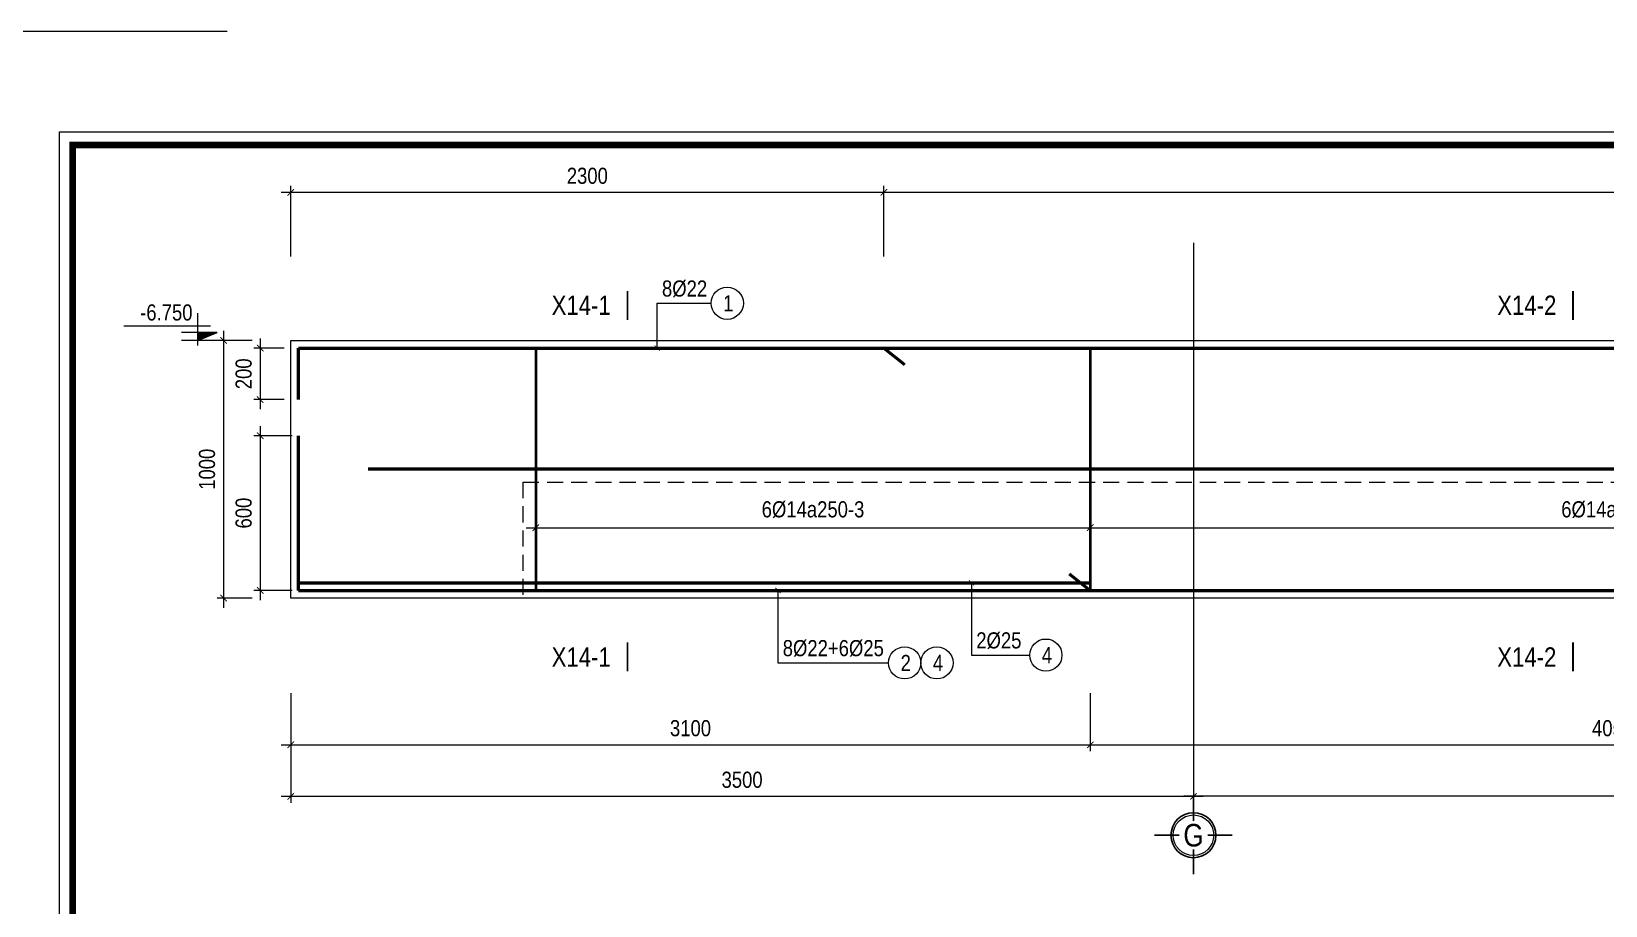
# Model space of a CAD drawing. Header units: millimetres. Extents: x 3014920 to 3563667, y -1638653 to -1356471.
# Drawn here: x 3193301 to 3199404, y -1589317 to -1585927 of the extents above; entities that cross this region are included whole.
import ezdxf
from ezdxf.enums import TextEntityAlignment as Align
from ezdxf.xclip import XClip

# ---------------------------------------------------------------- set-up
doc = ezdxf.new("R2010")
doc.units = ezdxf.units.MM
doc.header["$MEASUREMENT"] = 0
doc.header["$XCLIPFRAME"] = 0
doc.header["$PDMODE"] = 2
for name, pattern in [('6 TANG DIEN HINH 14-15$0$ACAD_ISO10W100', [18, 12, -3, 0, -3]), ('ACAD_ISO04W100', [30, 24, -3, 0, -3]), ('HIDDEN', [0.375, 0.25, -0.125])]:
    doc.linetypes.add(name, pattern=pattern)
doc.layers.get('0').update_dxf_attribs({"lineweight": 9})
doc.layers.get('Defpoints').update_dxf_attribs({"color": 10, "lineweight": 0})
for name, color, linetype, lineweight in [('2', 2, 'Continuous', 20), ('CDAI', 21, 'Continuous', 40), ('CTHEP', 50, 'Continuous', 50), ('DBAO', 90, 'Continuous', 13), ('DGIONG', 130, 'Continuous', 13), ('HATCH', 154, 'Continuous', 9), ('KTH', 154, 'Continuous', 9), ('Net khuat', 8, 'HIDDEN', 13), ('TEXT', 7, 'Continuous', 15), ('TRUC', 251, 'ACAD_ISO04W100', 9)]:
    doc.layers.add(name, color=color, linetype=linetype, lineweight=lineweight)
doc.layers.add('8', color=8, linetype='Continuous')
doc.styles.add('HELVECONDENSE', font='VHELVCN_0.TTF')
doc.styles.add('Star-HelCon', font='VHELVCN_0.TTF')
doc.styles.add('TTP-HelCon', font='VHELVCN_0.TTF')
doc.styles.add('VNI-HELVE-CONDENSE', font='VHELVCN_0.TTF')
doc.dimstyles.new('kc-25', dxfattribs={"dimtxt": 62.5, "dimasz": 20, "dimexe": 20, "dimexo": 50, "dimgap": 25, "dimtad": 3, "dimdec": 0, "dimzin": 0, "dimdsep": 46, "dimtxsty": 'VNI-HELVE-CONDENSE', "dimblk": 'DIM', "dimcen": 2.5, "dimclrd": 256, "dimclre": 154, "dimclrt": 7, "dimaunit": 1, "dimadec": 0, "dimazin": 0, "dimtfac": 1, "dimtdec": 0, "dimtix": 1, "dimtmove": 0, "dimatfit": 3, "dimldrblk": 'DOT', "dimfxl": 1, "dimtolj": 1, "dimtzin": 0, "dimarcsym": 0})
doc.dimstyles.new('TTP-25', dxfattribs={"dimscale": 25, "dimtxt": 2.5, "dimasz": 1, "dimexe": 1, "dimexo": 1, "dimgap": 0.09, "dimtad": 0, "dimdec": 4, "dimrnd": 1, "dimzin": 9, "dimdsep": 46, "dimtxsty": 'TTP-HelCon', "dimblk": 'ARCHTICK', "dimcen": 0.09, "dimdle": 1.5, "dimclrd": 256, "dimclre": 256, "dimclrt": 7, "dimadec": 0, "dimazin": 0, "dimtfac": 1, "dimtdec": 4, "dimtmove": 0, "dimatfit": 3, "dimldrblk": 'ARCHTICK', "dimfxl": 1, "dimtvp": 1, "dimtolj": 1, "dimtzin": 0, "dimarcsym": 0})

# ---------------------------------------------------------------- blocks, each defined once
blk = doc.blocks.new('_ArchTick')
at = {"color": 0, "linetype": 'ByBlock', "const_width": 0.15}
blk.add_lwpolyline([(-0.5, -0.5), (0.5, 0.5)], dxfattribs=at)
blk = doc.blocks.new('*D883')
at = {"layer": 'Defpoints', "color": 0, "transparency": 16777216}
for p in [(-399.4, 173.2), (-535.4, -826.8), (-399.4, -826.8)]:
    blk.add_point(p, dxfattribs=at)
at = {"layer": 'KTH', "lineweight": -2, "transparency": 16777216}
for p, q in [((-535.4, 210.7), (-535.4, -864.3)), ((-424.4, 173.2), (-560.4, 173.2)), ((-424.4, -826.8), (-560.4, -826.8))]:
    blk.add_line(p, q, dxfattribs=at)
at = {"layer": 'KTH', "lineweight": -2, "transparency": 16777216, "xscale": 25, "yscale": 25, "zscale": 25}
for p, rotation in [((-535.4, 173.2), 90), ((-535.4, -826.8), 270)]:
    blk.add_blockref('_ArchTick', p, dxfattribs=dict(at, rotation=rotation))
at = {"layer": 'KTH', "color": 7, "transparency": 16777216, "insert": (-599.3, -326.8), "char_height": 62.5, "attachment_point": 5, "rotation": 90, "style": 'TTP-HelCon'}
blk.add_mtext('\\A1;1000', dxfattribs=at)
blk = doc.blocks.new('CODE')
at = {"layer": 'DBAO'}
for p, q in [((-62.5, -20), (-62.5, 105)), ((-62.5, 0), (-137.5, 30)), ((-137.5, 30), (0, 30)), ((-137.5, 0), (0, 0)), ((-112.5, 55), (223.6, 55))]:
    blk.add_line(p, q, dxfattribs=at)
at = {"layer": 'HATCH', "color": 1}
blk.add_solid([(-62.5, 0), (-137.5, 30), (-62.5, 30)], dxfattribs=at)
blk = doc.blocks.new('*D884')
at = {"layer": 'Defpoints', "color": 0, "transparency": 16777216}
for p in [(2825, -1170.2), (6875, -1170.2), (6875, -1395.2)]:
    blk.add_point(p, dxfattribs=at)
at = {"layer": 'KTH', "lineweight": -2, "transparency": 16777216}
for p, q in [((2825, -1195.2), (2825, -1420.2)), ((6875, -1195.2), (6875, -1420.2)), ((2787.5, -1395.2), (6912.5, -1395.2))]:
    blk.add_line(p, q, dxfattribs=at)
at = {"layer": 'KTH', "lineweight": -2, "transparency": 16777216, "xscale": 25, "yscale": 25, "zscale": 25, "rotation": 180}
blk.add_blockref('_ArchTick', (2825, -1395.2), dxfattribs=at)
at = {"layer": 'KTH', "lineweight": -2, "transparency": 16777216, "xscale": 25, "yscale": 25, "zscale": 25}
blk.add_blockref('_ArchTick', (6875, -1395.2), dxfattribs=at)
at = {"layer": 'KTH', "color": 7, "transparency": 16777216, "insert": (4850, -1331.4), "char_height": 62.5, "attachment_point": 5, "style": 'TTP-HelCon'}
blk.add_mtext('\\A1;4050', dxfattribs=at)
blk = doc.blocks.new('DIM')
h = blk.add_hatch(color=1)
h.paths.add_polyline_path([(0.49, 0.29, 1), (0.29, 0.49), (-0.19, 0), (0.19, 0)])
h.paths.add_polyline_path([(0.19, 0), (-0.19, 0), (-0.49, -0.29, 1), (-0.29, -0.49)])
at = {"color": 9}
for p, q in [((-0.19, 0), (-1.5, 0)), ((0.19, 0), (1.5, 0))]:
    blk.add_line(p, q, dxfattribs=at)
at = {"color": 1}
for p, q in [((-0.49, -0.29), (0.29, 0.49)), ((-0.29, -0.49), (0.49, 0.29)), ((-0.19, 0), (0.19, 0))]:
    blk.add_line(p, q, dxfattribs=at)
blk.add_arc((-0.39, -0.39), 0.138, 135, 315, dxfattribs=at)
blk = doc.blocks.new('*D885')
at = {"layer": 'Defpoints', "color": 0, "transparency": 16777216}
for p in [(-275, -1170.2), (2825, -1170.2), (2825, -1395.2)]:
    blk.add_point(p, dxfattribs=at)
at = {"layer": 'KTH', "lineweight": -2, "transparency": 16777216}
for p, q in [((-275, -1195.2), (-275, -1420.2)), ((2825, -1195.2), (2825, -1420.2)), ((-312.5, -1395.2), (2862.5, -1395.2))]:
    blk.add_line(p, q, dxfattribs=at)
at = {"layer": 'KTH', "lineweight": -2, "transparency": 16777216, "xscale": 25, "yscale": 25, "zscale": 25, "rotation": 180}
blk.add_blockref('_ArchTick', (-275, -1395.2), dxfattribs=at)
at = {"layer": 'KTH', "lineweight": -2, "transparency": 16777216, "xscale": 25, "yscale": 25, "zscale": 25}
blk.add_blockref('_ArchTick', (2825, -1395.2), dxfattribs=at)
at = {"layer": 'KTH', "color": 7, "transparency": 16777216, "insert": (1275, -1331.4), "char_height": 62.5, "attachment_point": 5, "style": 'TTP-HelCon'}
blk.add_mtext('\\A1;3100', dxfattribs=at)
blk = doc.blocks.new('*D886')
at = {"layer": 'Defpoints', "color": 0, "transparency": 16777216}
for p in [(-275, -1170.2), (3225, -1395.2), (3225, -1595.2)]:
    blk.add_point(p, dxfattribs=at)
at = {"layer": 'KTH', "lineweight": -2, "transparency": 16777216}
for p, q in [((-275, -1195.2), (-275, -1620.2)), ((3225, -1420.2), (3225, -1620.2)), ((-312.5, -1595.2), (3262.5, -1595.2))]:
    blk.add_line(p, q, dxfattribs=at)
at = {"layer": 'KTH', "lineweight": -2, "transparency": 16777216, "xscale": 25, "yscale": 25, "zscale": 25, "rotation": 180}
blk.add_blockref('_ArchTick', (-275, -1595.2), dxfattribs=at)
at = {"layer": 'KTH', "lineweight": -2, "transparency": 16777216, "xscale": 25, "yscale": 25, "zscale": 25}
blk.add_blockref('_ArchTick', (3225, -1595.2), dxfattribs=at)
at = {"layer": 'KTH', "color": 7, "transparency": 16777216, "insert": (1475, -1531.3), "char_height": 62.5, "attachment_point": 5, "style": 'TTP-HelCon'}
blk.add_mtext('\\A1;3500', dxfattribs=at)
blk = doc.blocks.new('*D887')
at = {"layer": 'Defpoints', "color": 0, "transparency": 16777216}
for p in [(675, -376.8), (2825, -376.8), (2825, -553.3)]:
    blk.add_point(p, dxfattribs=at)
at = {"layer": 'KTH', "lineweight": -2, "transparency": 16777216}
for p, q in [((675, -401.8), (675, -578.3)), ((2825, -401.8), (2825, -578.3)), ((637.5, -553.3), (2862.5, -553.3))]:
    blk.add_line(p, q, dxfattribs=at)
at = {"layer": 'KTH', "lineweight": -2, "transparency": 16777216, "xscale": 25, "yscale": 25, "zscale": 25, "rotation": 180}
blk.add_blockref('_ArchTick', (675, -553.3), dxfattribs=at)
at = {"layer": 'KTH', "lineweight": -2, "transparency": 16777216, "xscale": 25, "yscale": 25, "zscale": 25}
blk.add_blockref('_ArchTick', (2825, -553.3), dxfattribs=at)
at = {"layer": 'KTH', "color": 7, "transparency": 16777216, "insert": (1750, -483.3), "char_height": 62.5, "attachment_point": 5, "style": 'TTP-HelCon'}
blk.add_mtext('\\A1;6Þ14a250-3', dxfattribs=at)
blk = doc.blocks.new('*D888')
at = {"layer": 'Defpoints', "color": 0, "transparency": 16777216}
for p in [(2825, -376.8), (6875, -376.8), (6875, -553.3)]:
    blk.add_point(p, dxfattribs=at)
at = {"layer": 'KTH', "lineweight": -2, "transparency": 16777216}
for p, q in [((2825, -401.8), (2825, -578.3)), ((6875, -401.8), (6875, -578.3)), ((2787.5, -553.3), (6912.5, -553.3))]:
    blk.add_line(p, q, dxfattribs=at)
at = {"layer": 'KTH', "lineweight": -2, "transparency": 16777216, "xscale": 25, "yscale": 25, "zscale": 25, "rotation": 180}
blk.add_blockref('_ArchTick', (2825, -553.3), dxfattribs=at)
at = {"layer": 'KTH', "lineweight": -2, "transparency": 16777216, "xscale": 25, "yscale": 25, "zscale": 25}
blk.add_blockref('_ArchTick', (6875, -553.3), dxfattribs=at)
at = {"layer": 'KTH', "color": 7, "transparency": 16777216, "insert": (4850, -483.3), "char_height": 62.5, "attachment_point": 5, "style": 'TTP-HelCon'}
blk.add_mtext('\\A1;6Þ14a300-3', dxfattribs=at)
blk = doc.blocks.new('dau truc')
blk.add_circle((0, 0), 180)
at = {"layer": '8'}
for p, q in [((0, 127), (0, 345)), ((-127, 0), (-345, 0)), ((0, -345), (0, -127)), ((345, 0), (127, 0))]:
    blk.add_line(p, q, dxfattribs=at)
blk.add_circle((0, 0), 200, dxfattribs=at)
at = {"layer": 'TEXT', "style": 'HELVECONDENSE'}
blk.add_attdef('A', text='', height=233, dxfattribs=at).set_placement((0, 0), align=Align.MIDDLE)
blk = doc.blocks.new('*D900')
at = {"layer": 'Defpoints', "color": 0, "transparency": 16777216}
for p in [(2025, 747.2), (2025, 473.2), (7875, 473.2)]:
    blk.add_point(p, dxfattribs=at)
at = {"layer": 'KTH', "lineweight": -2, "transparency": 16777216}
for p, q in [((7912.5, 747.2), (1987.5, 747.2)), ((2025, 498.2), (2025, 772.2)), ((7875, 498.2), (7875, 772.2))]:
    blk.add_line(p, q, dxfattribs=at)
at = {"layer": 'KTH', "lineweight": -2, "transparency": 16777216, "xscale": 25, "yscale": 25, "zscale": 25, "rotation": 180}
blk.add_blockref('_ArchTick', (2025, 747.2), dxfattribs=at)
at = {"layer": 'KTH', "lineweight": -2, "transparency": 16777216, "xscale": 25, "yscale": 25, "zscale": 25}
blk.add_blockref('_ArchTick', (7875, 747.2), dxfattribs=at)
at = {"layer": 'KTH', "color": 7, "transparency": 16777216, "insert": (4950, 811), "char_height": 62.5, "attachment_point": 5, "style": 'TTP-HelCon'}
blk.add_mtext('\\A1;5850', dxfattribs=at)
blk = doc.blocks.new('*D901')
at = {"layer": 'Defpoints', "color": 0, "transparency": 16777216}
for p in [(-275, 747.2), (-275, 473.2), (2025, 473.2)]:
    blk.add_point(p, dxfattribs=at)
at = {"layer": 'KTH', "lineweight": -2, "transparency": 16777216}
for p, q in [((2062.5, 747.2), (-312.5, 747.2)), ((-275, 498.2), (-275, 772.2)), ((2025, 498.2), (2025, 772.2))]:
    blk.add_line(p, q, dxfattribs=at)
at = {"layer": 'KTH', "lineweight": -2, "transparency": 16777216, "xscale": 25, "yscale": 25, "zscale": 25, "rotation": 180}
blk.add_blockref('_ArchTick', (-275, 747.2), dxfattribs=at)
at = {"layer": 'KTH', "lineweight": -2, "transparency": 16777216, "xscale": 25, "yscale": 25, "zscale": 25}
blk.add_blockref('_ArchTick', (2025, 747.2), dxfattribs=at)
at = {"layer": 'KTH', "color": 7, "transparency": 16777216, "insert": (875, 811), "char_height": 62.5, "attachment_point": 5, "style": 'TTP-HelCon'}
blk.add_mtext('\\A1;2300', dxfattribs=at)
blk = doc.blocks.new('*D903')
at = {"layer": 'Defpoints', "color": 0, "transparency": 16777216}
for p in [(9725, -1170.2), (3225, -1395.2), (3225, -1595.2)]:
    blk.add_point(p, dxfattribs=at)
at = {"layer": 'KTH', "lineweight": -2, "transparency": 16777216}
for p, q in [((9725, -1195.2), (9725, -1620.2)), ((3225, -1420.2), (3225, -1620.2)), ((9762.5, -1595.2), (3187.5, -1595.2))]:
    blk.add_line(p, q, dxfattribs=at)
at = {"layer": 'KTH', "lineweight": -2, "transparency": 16777216, "xscale": 25, "yscale": 25, "zscale": 25, "rotation": 180}
blk.add_blockref('_ArchTick', (3225, -1595.2), dxfattribs=at)
at = {"layer": 'KTH', "lineweight": -2, "transparency": 16777216, "xscale": 25, "yscale": 25, "zscale": 25}
blk.add_blockref('_ArchTick', (9725, -1595.2), dxfattribs=at)
at = {"layer": 'KTH', "color": 7, "transparency": 16777216, "insert": (6475, -1531.3), "char_height": 62.5, "attachment_point": 5, "style": 'TTP-HelCon'}
blk.add_mtext('\\A1;6500', dxfattribs=at)
blk = doc.blocks.new('MC')
at = {"layer": 'CTHEP', "const_width": 10, "elevation": 0}
blk.add_lwpolyline([(36.4, 150), (36.4, 0)], dxfattribs=at)
at = {"layer": 'TEXT', "style": 'TTP-HelCon'}
blk.add_attdef('A', text='', height=100, dxfattribs=at).set_placement((-50, 25.5), align=Align.RIGHT)
blk = doc.blocks.new('*D881')
at = {"layer": 'Defpoints', "color": 0, "transparency": 16777216}
for p in [(-275, 143.2), (-393.5, -56.4), (-275, -56.4)]:
    blk.add_point(p, dxfattribs=at)
at = {"layer": 'KTH', "lineweight": -2, "transparency": 16777216}
for p, q in [((-300, 143.2), (-418.5, 143.2)), ((-393.5, 180.7), (-393.5, -93.9)), ((-300, -56.4), (-418.5, -56.4))]:
    blk.add_line(p, q, dxfattribs=at)
at = {"layer": 'KTH', "lineweight": -2, "transparency": 16777216, "xscale": 25, "yscale": 25, "zscale": 25}
for p, rotation in [((-393.5, 143.2), 90), ((-393.5, -56.4), 270)]:
    blk.add_blockref('_ArchTick', p, dxfattribs=dict(at, rotation=rotation))
at = {"layer": 'KTH', "color": 7, "transparency": 16777216, "insert": (-457.3, 43.4), "char_height": 62.5, "attachment_point": 5, "rotation": 90, "style": 'TTP-HelCon'}
blk.add_mtext('\\A1;200', dxfattribs=at)
blk = doc.blocks.new('*D882')
at = {"layer": 'Defpoints', "color": 0, "transparency": 16777216}
for p in [(-245, -196.8), (-393.5, -796.8), (-245, -796.8)]:
    blk.add_point(p, dxfattribs=at)
at = {"layer": 'KTH', "lineweight": -2, "transparency": 16777216}
for p, q in [((-393.5, -159.3), (-393.5, -834.3)), ((-270, -196.8), (-418.5, -196.8)), ((-270, -796.8), (-418.5, -796.8))]:
    blk.add_line(p, q, dxfattribs=at)
at = {"layer": 'KTH', "lineweight": -2, "transparency": 16777216, "xscale": 25, "yscale": 25, "zscale": 25}
for p, rotation in [((-393.5, -196.8), 90), ((-393.5, -796.8), 270)]:
    blk.add_blockref('_ArchTick', p, dxfattribs=dict(at, rotation=rotation))
at = {"layer": 'KTH', "color": 7, "transparency": 16777216, "insert": (-457.3, -496.8), "char_height": 62.5, "attachment_point": 5, "rotation": 90, "style": 'TTP-HelCon'}
blk.add_mtext('\\A1;600', dxfattribs=at)
blk = doc.blocks.new('CHG_XX_Khung ten')
blk.add_lwpolyline([(15, 579), (826, 579), (826, 15), (15, 15)], close=True)
at = {"color": 4, "linetype": 'Continuous', "const_width": 1}
blk.add_lwpolyline([(17, 577), (824, 577), (824, 17), (17, 17)], close=True, dxfattribs=at)
at = {"layer": 'Defpoints', "color": 1, "ltscale": 2}
blk.add_lwpolyline([(40.06, 594), (0, 594), (0, 554)], dxfattribs=at)
blk = doc.blocks.new('2X-14')
at = {"layer": 'CDAI'}
blk.add_lwpolyline([(674.99998, 143.17228), (674.99998, -796.82772)], dxfattribs=at)
at = {"layer": 'CDAI', "elevation": 0}
blk.add_lwpolyline([(2824.99998, 143.17228), (2824.99998, -796.82772)], dxfattribs=at)
at = {"layer": 'CTHEP'}
for p, q in [((-245.00002, -56.40686), (-245.00002, 143.17017)), ((-245.00002, 143.17017), (18325.00164, 143.17017)), ((2106.42588, 78.64467), (2024.99998, 143.17016)), ((-245.00002, -796.82983), (-245.00002, -196.82983)), ((18149.5434, -326.82983), (24.99248, -326.82983)), ((2743.57409, -732.30433), (2824.99998, -796.82983))]:
    blk.add_line(p, q, dxfattribs=at)
for points in [[(-245.00002, -766.82983), (2824.99998, -766.82983)], [(-245.00002, -796.82983), (18375.00002, -796.82983)]]:
    blk.add_lwpolyline(points, dxfattribs=at)
at = {"layer": 'DBAO', "linetype": 'Continuous'}
blk.add_line((-275.00002, 173.17017), (9375.00163, 173.17017), dxfattribs=at)
at = {"layer": 'DBAO', "linetype": 'Continuous', "flags": 128}
blk.add_lwpolyline([(18725.00162, -826.82983), (-275.00002, -826.82983), (-275.00002, 173.17017)], dxfattribs=at)
at = {"layer": 'DGIONG'}
for centre in [(1417.39769, 317.0975), (2105.3585, -1077.58567), (2230.3585, -1077.58567), (2652.82768, -1047.58567)]:
    blk.add_circle(centre, 62.5, dxfattribs=at)
at = {"layer": 'Net khuat', "ltscale": 250}
for q in [(9275.00001, -376.81512), (624.99998, -826.82983)]:
    blk.add_line((624.99998, -376.7972), q, dxfattribs=at)
at = {"layer": 'TRUC', "linetype": '6 TANG DIEN HINH 14-15$0$ACAD_ISO10W100', "ltscale": 1250}
blk.add_lwpolyline([(3225.00162, 551.44109), (3225.00162, -1432.371)], dxfattribs=at)
at = {"xscale": 0.75, "yscale": 0.75, "zscale": 0.75}
for p, values in [((1003.38071, 252.67641), {'A': 'X14-1'}), ((4669.56362, 252.67641), {'A': 'X14-2'})]:
    blk.add_blockref('MC', p, dxfattribs=at).add_auto_attribs(values)
ref = blk.add_blockref('MC', (1003.38071, -998.38788), dxfattribs=dict(xscale=-0.75, yscale=0.75, zscale=0.75, rotation=180))
ref.add_attrib('A', 'X14-1', dxfattribs={"layer": 'TEXT', "height": 75, "style": 'TTP-HelCon'}).set_placement((965.88071, -1092.51831), align=Align.RIGHT)
ref = blk.add_blockref('MC', (4669.56362, -998.38788), dxfattribs=dict(xscale=-0.75, yscale=0.75, zscale=0.75, rotation=180))
ref.add_attrib('A', 'X14-2', dxfattribs={"layer": 'TEXT', "height": 75, "style": 'TTP-HelCon'}).set_placement((4632.06362, -1092.51831), align=Align.RIGHT)
at = {"layer": '2', "ltscale": 300}
ref = blk.add_blockref('dau truc', (3225.00162, -1746.0176), dxfattribs=dict(at, xscale=0.4367131295148283, yscale=0.4367131295148283, zscale=0.4367131295148283))
ref.add_attrib('A', 'G', dxfattribs={"layer": 'TEXT', "height": 87.5, "style": 'HELVECONDENSE'}).set_placement((3225.00162, -1746.0176), align=Align.MIDDLE)
at = {"layer": 'KTH', "linetype": 'Continuous', "xscale": -1}
blk.add_blockref('CODE', (-697.93808, 173.17017), dxfattribs=at)
at = {"layer": 'TEXT', "style": 'TTP-HelCon'}
for s, p in [('8Þ22', (1164.40946, 342.95045, 0)), ('2Þ25', (2382.933, -1021.73272, 0)), ('8Þ22+6Þ25', (1632.55062, -1051.73272, 0))]:
    blk.add_text(s, height=62.5, dxfattribs=at).set_placement(p)
blk.add_text('-6.750', height=62.5, dxfattribs=at).set_placement((-655.67141, 250.16516), align=Align.RIGHT)
at = {"layer": 'TEXT', "style": 'Star-HelCon'}
for s, p in [('1', (1421.56436, 317.0975)), ('4', (2656.99435, -1047.58567)), ('2', (2109.52517, -1077.58567)), ('4', (2234.52517, -1077.58567))]:
    blk.add_text(s, height=62.5, dxfattribs=at).set_placement(p, align=Align.MIDDLE)
at = {"layer": 'KTH'}
for base, p1, p2, picture, middle in [((-275.00002, 747.17477), (2024.99998, 473.17017), (-275.00002, 473.17017), '*D901', (874.99998, 811.00811)), ((2024.99998, 747.17477), (7875.00001, 473.17017), (2024.99998, 473.17017), '*D900', (4950, 811.00811)), ((2824.99998, -1395.19733), (-275.00002, -1170.19733), (2824.99998, -1170.19733), '*D885', (1274.99998, -1331.364)), ((6875.00001, -1395.19733), (2824.99998, -1170.19733), (6875.00001, -1170.19733), '*D884', (4850, -1331.364)), ((3225.00162, -1595.15307), (9725.00162, -1170.19733), (3225.00162, -1395.19733), '*D903', (6475.00162, -1531.31974))]:
    dim = blk.add_linear_dim(base=base, p1=p1, p2=p2, dimstyle='TTP-25', override={"dimtmove": 1}, dxfattribs=at)
    dim.commit()
    dim.dimension.update_dxf_attribs({"geometry": picture, "text_midpoint": middle})
for base, p1, p2, angle, picture, middle in [((-535.43808, -826.82983), (-399.43808, 173.17017), (-399.43808, -826.82983), 90, '*D883', (-599.27141, -326.82983)), ((-393.47957, -56.40686), (-275.00002, 143.17017), (-275.00002, -56.40686), 90, '*D881', (-457.3129, 43.38165)), ((-393.47957, -796.82983), (-245.00002, -196.82983), (-245.00002, -796.82983), 90, '*D882', (-457.3129, -496.82983)), ((3225.00162, -1595.15307), (-275.00002, -1170.19733), (3225.00162, -1395.19733), 180, '*D886', (1475.0008, -1531.31974))]:
    dim = blk.add_linear_dim(base=base, p1=p1, p2=p2, angle=angle, dimstyle='TTP-25', override={"dimtmove": 1}, dxfattribs=at)
    dim.commit()
    dim.dimension.update_dxf_attribs({"geometry": picture, "text_midpoint": middle})
for base, p1, p2, text, picture, middle in [((2824.99998, -553.2615), (674.99998, -376.8018), (2824.99998, -376.8018), '6Þ14a250-3', '*D887', (1749.99998, -483.34483)), ((6875.00001, -553.2615), (2824.99998, -376.8018), (6875.00001, -376.8018), '6Þ14a300-3', '*D888', (4850, -483.34483))]:
    dim = blk.add_linear_dim(base=base, p1=p1, p2=p2, text=text, dimstyle='TTP-25', override={"dimtmove": 1}, dxfattribs=at)
    dim.commit()
    dim.dimension.update_dxf_attribs({"geometry": picture, "text_midpoint": middle})
at = {"layer": 'DGIONG'}
for points in [[(1145.89769, 143.17017), (1145.89743, 317.0975), (1354.89769, 317.0975)], [(2364.42108, -766.82983), (2364.42097, -1047.58567), (2590.32768, -1047.58567)], [(1614.0387, -796.82983), (1614.03859, -1077.58567), (2042.8585, -1077.58567)]]:
    blk.add_leader(points, dimstyle='kc-25', override={"dimtad": 0, "dimldrblk": 'ArchTick', "dimfxl": 100, "dimarcsym": 1}, dxfattribs=at)

msp = doc.modelspace()

# ---------------------------------------------------------------- block references
at = {"layer": 'DBAO'}
ref = msp.add_blockref('2X-14', (3194581.12873, -1587298.21556), dxfattribs=at)
XClip(ref).set_block_clipping_path([(-1383.2847471581, -2213.4323693011), (10338.9484531662, 1315.6188188319)])

# ---------------------------------------------------------------- next in the draw order: block references
at = {"color": 5, "xscale": 25.92478421704392, "yscale": 25.92478421704392, "zscale": 25.92478421704392}
msp.add_blockref('CHG_XX_Khung ten', (3193020.57556, -1601326.46106), dxfattribs=at)

doc.saveas('drawing.dxf')
